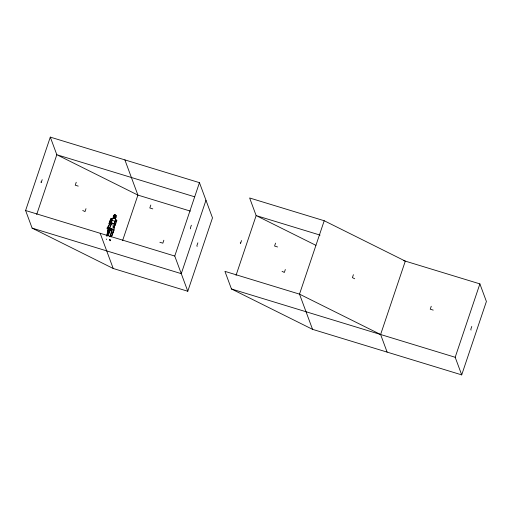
<?xml version="1.0" encoding="UTF-8"?>
<svg xmlns="http://www.w3.org/2000/svg" width="512" height="512" viewBox="0 0 512 512"><rect width="100%" height="100%" fill="white"/><g stroke="black" fill="none" stroke-linecap="round" stroke-linejoin="round"><path stroke-width="0.77" d="M107.392 235.91L108.23 232.845L108.403 228.454L110.848 228.608L113.088 229.581L113.088 232.64L111.386 236.909M113.088 232.64L114.035 230.118L115.418 220.864L116.838 220.608L115.296 224.915L113.792 226.49M108.595 228.73L107.027 228.173L110.522 223.053L111.405 222.714L114.944 224.333L115.059 223.411L114.47 224.614M114.01 218.611L114.541 214.944L115.174 214.72L116.115 215.482L114.854 218.438L114.01 218.611L113.299 218.067L113.312 215.994L113.869 215.149L115.174 214.72L114.88 215.654M110.49 223.75L111.008 219.962M106.79 236.032L108.608 225.536L107.757 228.128L110.848 228.608L108.403 228.454L106.912 236.019M111.661 218.925L113.299 218.067L110.829 218.746L109.274 223.021L109.619 224.634L110.957 219.949M113.85 227.648L114.611 224.256L113.92 227.258M111.405 222.714L112.339 219.866L110.829 218.746L109.101 223.45L109.338 224.973M110.125 223.04L110.918 219.974M110.483 236.634L110.842 235.283M109.926 236.762L111.238 232.198L111.462 229.101L113.088 229.581L113.062 223.347L110.522 223.053L109.619 224.634M114.944 224.333L114.195 223.68L114.95 221.069L115.418 220.864M108.23 232.845L109.594 228.416L110.496 229.389L108.307 235.558M110.221 236.634L111.942 231.386L111.462 229.101M25.6 210.515L50.298 137.12L199.456 182.656L212.486 217.862L187.789 291.258L113.21 268.486L32.115 228.115L25.6 210.515L174.758 256.051L187.789 291.258M42.195 179.686L41.203 182.618L40.947 181.914M36.698 214.496L56.813 154.726L50.298 137.12M76.224 182.266L75.238 185.203L78.221 186.112M85.997 208.672L85.011 211.603L82.714 210.464M122.63 240.493L137.907 195.098L124.877 159.891M150.803 205.037L149.818 207.968L152.8 208.883M163.834 240.237L162.848 243.174L159.866 242.266M174.758 256.051L199.456 182.656M191.354 225.222L190.362 228.154L190.624 228.858M205.971 200.262L181.274 273.651L32.115 228.115M197.869 242.822L196.877 245.76L197.139 246.464M241.53 240.538L240.544 243.475L240.282 242.771M236.032 275.354L256.147 215.578L249.632 197.978L324.211 220.742L405.306 261.114L380.608 334.509L387.123 352.109M275.565 243.123L274.573 246.054L277.555 246.97M285.331 269.523L284.346 272.461L282.054 271.322M324.211 220.742L299.514 294.138L312.544 329.344L461.702 374.88L486.4 301.485L479.885 283.885L403.782 260.653M353.402 274.688L352.41 277.626L354.707 278.765M431.232 306.259L430.246 309.197L433.229 310.106M461.702 374.88L455.187 357.274L479.885 283.885M471.782 326.445L470.797 329.382L471.053 330.086M111.872 235.718L112.858 232.806M110.317 222.925L111.206 220.352L112.339 219.866M109.856 228.218L111.77 223.059L109.19 228.371M110.144 236.826L110.726 235.347M116.314 220.429L114.854 218.438L116.038 215.744L114.541 214.944L113.312 215.994L114.202 217.491L115.398 217.587M110.778 219.917L109.101 223.45L109.421 224.986M108.672 233.229L110.496 229.389L107.027 228.173M115.981 221.766L116.838 220.608L114.854 218.438L116.058 217.261L116.038 215.744L114.202 217.491M111.635 228.691L110.707 229.875L111.968 230.067M113.728 226.534L115.296 224.915M114.854 218.438L116.058 217.261M110.067 239.398L110.246 240.794L109.594 239.629M113.222 230.266L114.035 230.118M108.403 228.454L107.757 228.128M111.974 220.41L114.95 221.069M113.062 223.347L114.195 223.68M194.554 196.774L56.813 154.726L137.907 195.098L190.413 211.123M320.077 235.098L256.147 215.578L315.904 245.325M380.608 334.509L299.514 294.138L224.934 271.366L231.45 288.973L455.187 357.274M231.45 288.973L312.544 329.344M111.238 232.198L111.904 232.576M106.246 239.021L106.65 239.514M109.645 239.584L110.4 240.666M100.179 233.28L113.21 268.486"/></g></svg>
